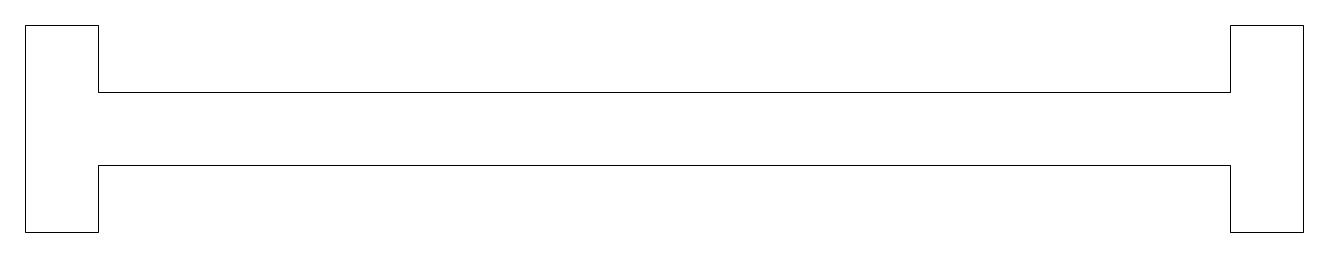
# Model space of a CAD drawing. Header units: inches. Extents: x 430.3 to 482.9, y 346.2 to 354.7.
import ezdxf

# ---------------------------------------------------------------- set-up
doc = ezdxf.new("R2010")
doc.units = ezdxf.units.IN
doc.header["$MEASUREMENT"] = 0
doc.layers.add('A101-exterior-walls-1st-floor', color=6, linetype='Continuous', lineweight=9)

msp = doc.modelspace()

# ---------------------------------------------------------------- linework, layer by layer
at = {"layer": 'A101-exterior-walls-1st-floor'}
for p, q in [((430.253, 354.702), (430.253, 346.202)), ((430.253, 354.702), (433.253, 354.702)), ((433.253, 354.702), (433.253, 351.952)), ((479.878, 351.952), (479.878, 354.702)), ((479.878, 354.702), (482.878, 354.702)), ((482.878, 346.202), (482.878, 354.702)), ((433.253, 351.952), (479.878, 351.952)), ((433.253, 348.952), (433.253, 346.202)), ((433.253, 348.952), (479.878, 348.952)), ((479.878, 346.202), (479.878, 348.952)), ((430.253, 346.202), (433.253, 346.202)), ((479.878, 346.202), (482.878, 346.202))]:
    msp.add_line(p, q, dxfattribs=at)

doc.saveas('drawing.dxf')
